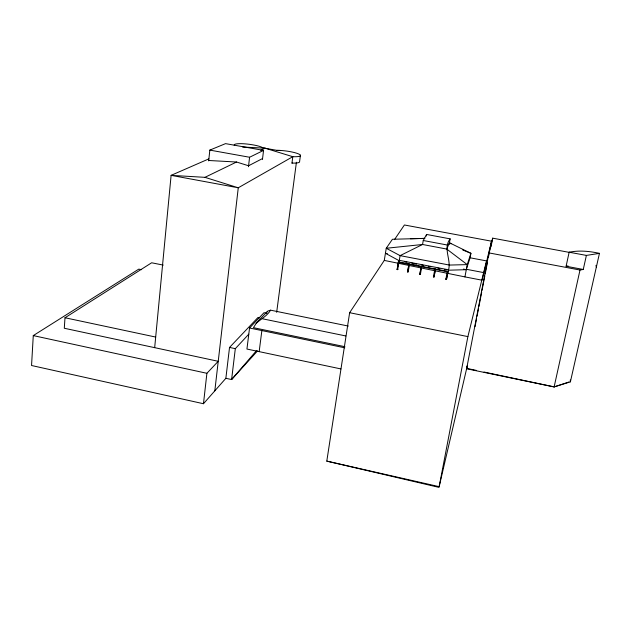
<?xml version="1.0" encoding="UTF-8"?>
<svg xmlns="http://www.w3.org/2000/svg" width="631" height="631" viewBox="0 0 631 631"><rect width="100%" height="100%" fill="white"/><g stroke="black" fill="none" stroke-linecap="round" stroke-linejoin="round"><path stroke-width="0.95" d="M141.573 269.682L138.788 269.121L33.277 335.597L31.55 365.507L203.474 403.73L225.866 378.3L229.526 347.436L257.953 317.511L259.72 317.882M163.248 265.107L151.653 262.78L65.001 317.756L64.291 328.254L218.231 361.303L206.897 373.292L203.474 403.73M154.674 347.657L171.111 175.355L208.869 158.878M208.687 160.881L209.831 150.107L225.551 143.631L263.561 150.399L262.457 159.462M214.816 390.857L238.266 187.786L292.808 156.693A14.623 2.532 7.8 0 0 299.039 154.145A14.623 2.532 7.8 0 0 280.196 150.43L277.001 150.367L262.93 147.867L261.037 146.881A14.86 2.54 7.4 0 0 243.156 143.742A14.86 2.54 7.4 0 0 234.495 145.509M248.472 166.734L249.584 157.253L263.561 150.399M248.78 334.185L235.316 348.667L231.601 379.546L225.866 378.3M266.889 313.291L264.01 312.7L249.545 328.01L246.942 349.046L340.882 368.922M259.167 351.633L261.865 330.565M300.435 155.242L299.599 161.552A14.6 2.611 7.7 0 1 291.972 163.082L292.808 156.693L265.052 148.19L242.596 147.023M276.67 312.313L296.42 162.238M467.366 365.538L438.971 487.369L326.795 461.119L349.637 312.708L384.279 260.414L386.243 248.267L392.427 239.275L424.915 238.376L410.395 238.763M397.088 269.587L397.806 269.476L397.088 269.587L398.374 261.881L399.305 260.335L448.57 269.792L446.432 279.565M397.222 269.366L398.508 261.66M397.68 269.705L398.958 261.991M450.155 238.865L449.453 242.769L470.915 253.315L467.24 264.61L449.43 265.067L400.086 255.634L386.243 248.267L422.557 244.489L423.251 240.498L426.58 234.456L450.155 238.865C442.228 249 452.616 261.092 447.86 271.819L398.895 262.401L398.437 262.07L399.242 260.737L400.086 255.634L422.557 244.489L446.732 249.056L467.24 264.61L464.937 276.899L482.1 280.203L491.525 241.192L404.408 224.983L394.462 239.654M407.658 271.803L408.967 264.097L409.558 264.208L408.123 272.15L407.539 272.032L408.967 264.097M426.311 236.01L426.58 234.456M419.781 274.406L421.232 266.456L419.891 274.177M420.372 274.517L421.713 266.795M434.862 269.074L433.387 277.041L433.978 277.151L435.453 269.192L434.759 269.303M434.081 276.922L435.453 269.192M445.833 279.446L447.332 271.472M446.519 279.328L447.923 271.59M483.567 272.576L466.364 269.279L470.079 257.787L470.915 253.315L462.752 249.994M470.079 257.787L486.525 260.903L467.887 336.607L439.16 486.659L326.795 461.119M570.495 252.605L492.685 238.163L488.97 252.913L466.617 368.764L554.128 386.906L570.392 381.85L599.45 253.362C589.433 251.17 579.321 250.176 569.146 252.219L566.102 266.243L583.265 269.461L586.388 255.413L599.45 253.362M475.017 326.677L476.484 319.105M477.036 316.218L478.527 308.527M478.897 306.603L481.682 292.192M482.052 290.268L484.837 275.85M485.207 273.925L487.432 262.393M488.362 257.59L491.525 241.192M491.005 246.863L492.685 238.163M449.067 244.654L449.453 242.769L450.991 243.803M484.009 372.038L554.128 386.906L580.007 270.029L583.265 269.461M467.161 366.469L466.719 368.37L476.326 370.405M446.732 249.056L449.453 242.769M265.769 313.639L267.844 311.028L270.589 310.176L348.32 326.061M266.913 311.88L256.21 323.293L253.441 327.686L344.889 346.687M256.438 350.733L231.601 379.546L257.574 350.875M256.21 323.293C261.084 318.915 266.976 316.076 270.589 310.176M291.972 163.082L292.484 162.782M262.575 158.531L248.582 165.764L236.53 162.017L208.727 160.495M277.001 150.367L280.196 150.43M204.941 177.335L238.266 187.786L171.111 175.355L204.941 177.335L236.53 162.017M260.682 150.312L265.052 148.19M554.128 386.906L568.902 382.031M566.102 266.243L568.05 265.935M448.499 270.202L466.285 269.689L463.399 269.098M209.831 150.107L249.584 157.253M569.146 252.219L586.388 255.413M423.251 240.498L447.45 245.049M488.97 252.913L580.007 270.029M405.031 261.857L406.963 262.228M411.791 263.151L416.626 264.081M421.453 265.004L423.385 265.375M428.212 266.306L430.145 266.676M437.875 268.159L439.799 268.53M444.634 269.461L446.567 269.831M398.374 261.881L447.939 271.409M387.355 253.67L385.431 253.283L399.242 260.737M349.637 312.708L467.887 336.607M384.279 260.414L464.937 276.899M262.559 318.805L345.82 335.96M249.545 328.01L344.771 347.815M229.526 347.436L235.316 348.667M65.001 317.756L155.683 337.064M33.277 335.597L206.897 373.292M595.995 265.343L596.327 267.189M570.29 379.957L570.392 381.85M446.59 278.918L445.912 279.036L446.59 278.918M434.152 276.512L433.458 276.63L434.152 276.512M420.554 273.878L419.852 273.996L420.554 273.878M408.312 271.511L407.602 271.622L408.312 271.511"/></g></svg>
